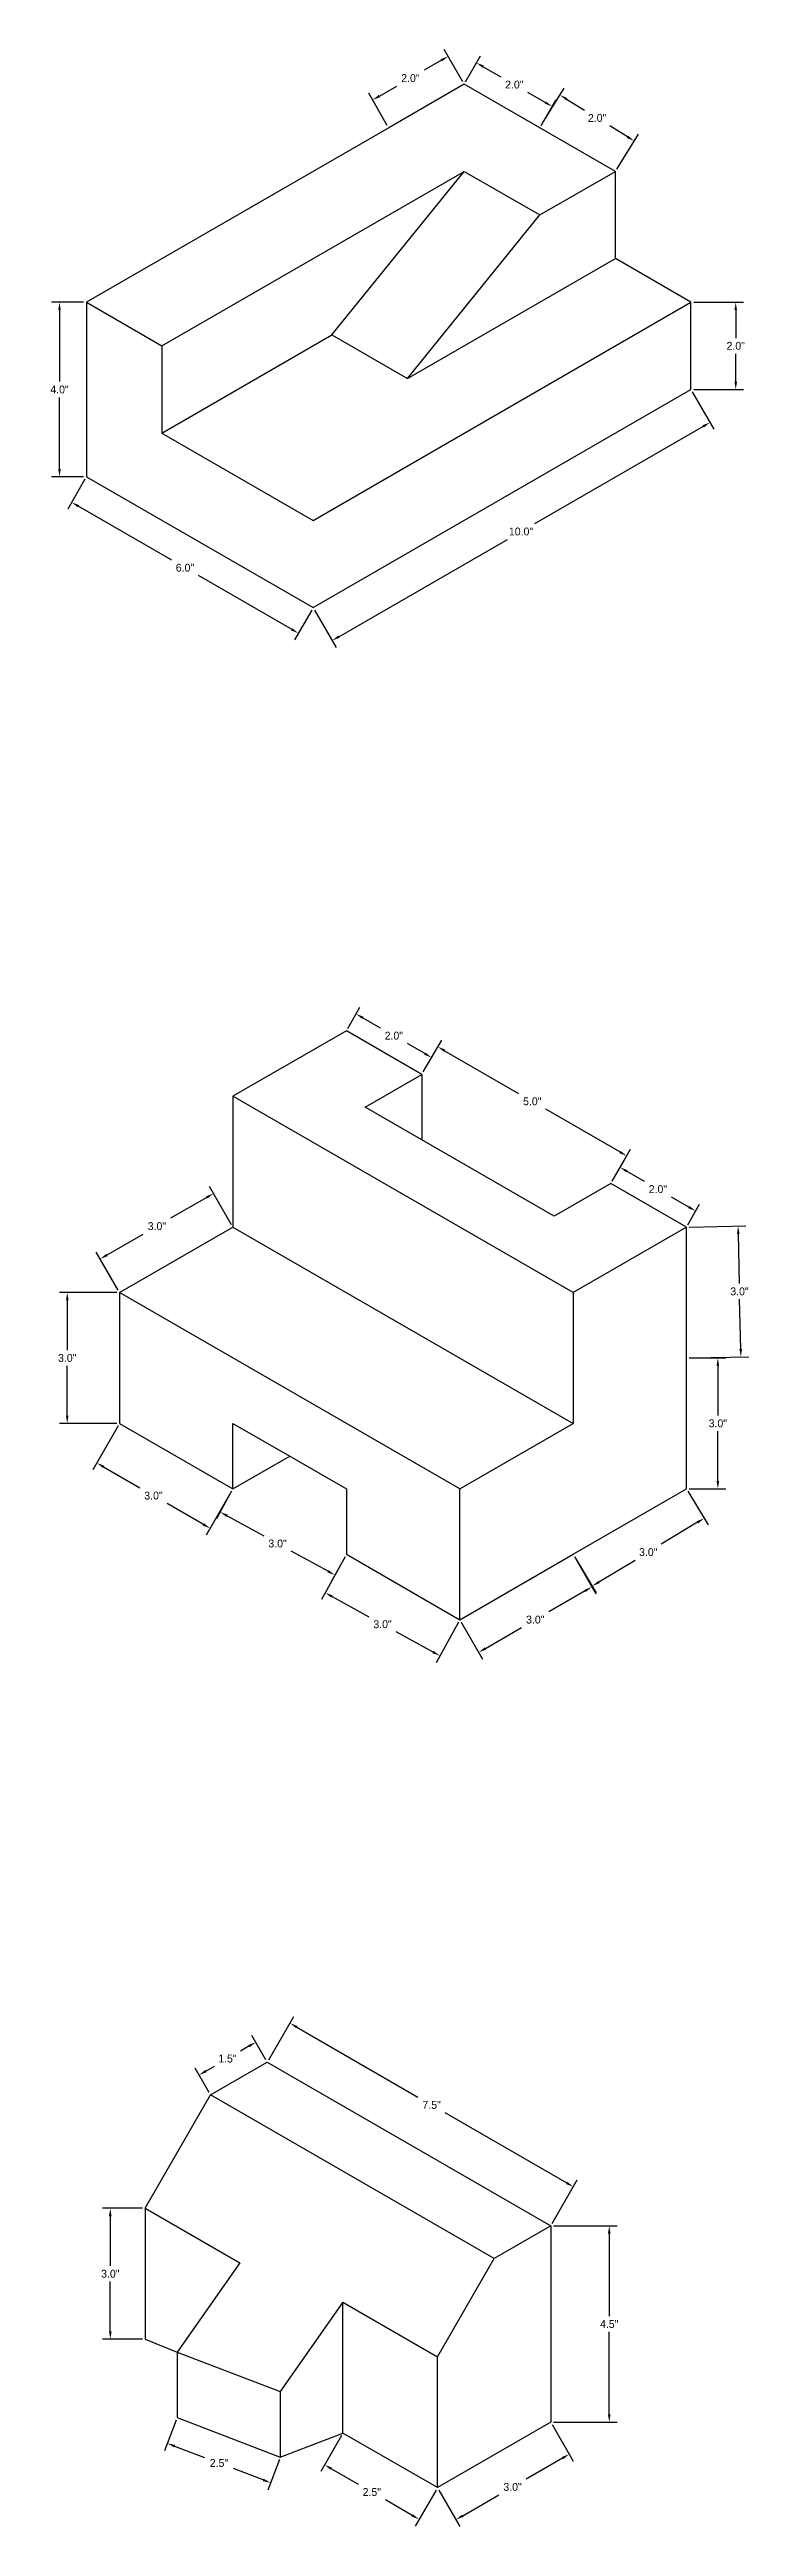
# Model space of a CAD drawing. Header units: inches. Extents: x 34 to 51, y -63 to 50.
# Drawn here: x 33.8 to 49.9, y -62.5 to -5.8 of the extents above; entities that cross this region are included whole.
import ezdxf

# ---------------------------------------------------------------- set-up
doc = ezdxf.new("R2010")
doc.units = ezdxf.units.IN
doc.header["$MEASUREMENT"] = 0
doc.dimstyles.get("Standard").update_dxf_attribs({"dimtxt": 0.18, "dimasz": 0.18, "dimexe": 0.18, "dimexo": 0.0625, "dimgap": 0.09, "dimtad": 0, "dimtih": 1, "dimtoh": 1, "dimdec": 1, "dimzin": 0, "dimdsep": 46, "dimlunit": 3, "dimtxsty": 'Standard', "dimcen": 0.09, "dimadec": 1, "dimazin": 0, "dimtfac": 1, "dimtdec": 1, "dimtofl": 0, "dimtmove": 0, "dimatfit": 3, "dimfxl": 1, "dimtolj": 1, "dimtzin": 0, "dimarcsym": 0})

# ---------------------------------------------------------------- blocks, each defined once
blk = doc.blocks.new('*D28')
at = {"color": 0, "lineweight": -2}
for p, q in [((42.807, -6.007), (42.409, -6.237)), ((43.299, -6.499), (42.873, -5.761)), ((41.567, -7.499), (41.141, -6.761)), ((41.387, -6.827), (41.786, -6.597))]:
    blk.add_line(p, q, dxfattribs=at)
at = {"color": 0}
for points in [[(42.792, -5.981), (42.822, -6.033), (42.963, -5.917)], [(41.372, -6.801), (41.402, -6.853), (41.231, -6.917)]]:
    blk.add_solid(points, dxfattribs=at)
at = {"layer": 'Defpoints', "color": 0}
for p in [(43.331, -6.553), (41.231, -6.917), (41.599, -7.553)]:
    blk.add_point(p, dxfattribs=at)
at = {"color": 0, "insert": (42.097, -6.417), "char_height": 0.18, "attachment_point": 5}
blk.add_mtext('\\A1;2.0"', dxfattribs=at)
blk = doc.blocks.new('*D29')
at = {"color": 0, "lineweight": -2}
for p, q in [((43.362, -6.499), (43.703, -5.909)), ((43.768, -6.155), (44.167, -6.385)), ((45.189, -6.975), (44.79, -6.745)), ((45.094, -7.499), (45.435, -6.909))]:
    blk.add_line(p, q, dxfattribs=at)
at = {"color": 0}
for points in [[(43.783, -6.129), (43.753, -6.181), (43.613, -6.065)], [(45.204, -6.949), (45.174, -7.001), (45.345, -7.065)]]:
    blk.add_solid(points, dxfattribs=at)
at = {"layer": 'Defpoints', "color": 0}
for p in [(43.331, -6.553), (45.345, -7.065), (45.063, -7.553)]:
    blk.add_point(p, dxfattribs=at)
at = {"color": 0, "insert": (44.479, -6.565), "char_height": 0.18, "attachment_point": 5}
blk.add_mtext('\\A1;2.0"', dxfattribs=at)
blk = doc.blocks.new('*D30')
at = {"color": 0, "lineweight": -2}
for p, q in [((45.127, -7.446), (45.62, -6.65)), ((45.678, -6.898), (46.085, -7.15)), ((47.073, -7.763), (46.666, -7.51)), ((46.828, -8.5), (47.321, -7.704))]:
    blk.add_line(p, q, dxfattribs=at)
at = {"color": 0}
for points in [[(45.694, -6.873), (45.662, -6.924), (45.525, -6.803)], [(47.089, -7.737), (47.057, -7.788), (47.226, -7.857)]]:
    blk.add_solid(points, dxfattribs=at)
at = {"layer": 'Defpoints', "color": 0}
for p in [(45.094, -7.499), (47.226, -7.857), (46.795, -8.553)]:
    blk.add_point(p, dxfattribs=at)
at = {"color": 0, "insert": (46.376, -7.33), "char_height": 0.18, "attachment_point": 5}
blk.add_mtext('\\A1;2.0"', dxfattribs=at)
blk = doc.blocks.new('*D32')
at = {"color": 0, "lineweight": -2}
for p, q in [((48.589, -11.553), (49.733, -11.553)), ((49.553, -11.733), (49.553, -12.373)), ((49.553, -13.373), (49.553, -12.733)), ((48.589, -13.553), (49.733, -13.553))]:
    blk.add_line(p, q, dxfattribs=at)
at = {"color": 0}
for points in [[(49.523, -11.733), (49.583, -11.733), (49.553, -11.553)], [(49.523, -13.373), (49.583, -13.373), (49.553, -13.553)]]:
    blk.add_solid(points, dxfattribs=at)
at = {"layer": 'Defpoints', "color": 0}
for p in [(48.527, -11.553), (48.527, -13.553), (49.553, -13.553)]:
    blk.add_point(p, dxfattribs=at)
at = {"color": 0, "insert": (49.553, -12.553), "char_height": 0.18, "attachment_point": 5}
blk.add_mtext('\\A1;2.0"', dxfattribs=at)
blk = doc.blocks.new('*D33')
at = {"color": 0, "lineweight": -2}
for p, q in [((48.558, -13.607), (49.053, -14.464)), ((48.807, -14.398), (44.944, -16.628)), ((40.458, -19.218), (44.321, -16.988)), ((39.898, -18.607), (40.392, -19.464))]:
    blk.add_line(p, q, dxfattribs=at)
at = {"color": 0}
for points in [[(48.792, -14.372), (48.822, -14.424), (48.963, -14.308)], [(40.443, -19.192), (40.473, -19.244), (40.302, -19.308)]]:
    blk.add_solid(points, dxfattribs=at)
at = {"layer": 'Defpoints', "color": 0}
for p in [(48.527, -13.553), (48.963, -14.308), (39.867, -18.553)]:
    blk.add_point(p, dxfattribs=at)
at = {"color": 0, "insert": (44.632, -16.808), "char_height": 0.18, "attachment_point": 5}
blk.add_mtext('\\A1;10.0"', dxfattribs=at)
blk = doc.blocks.new('*D34')
at = {"color": 0, "lineweight": -2}
for p, q in [((34.639, -15.607), (34.243, -16.294)), ((34.489, -16.228), (36.619, -17.458)), ((39.373, -19.048), (37.243, -17.818)), ((39.835, -18.607), (39.439, -19.294))]:
    blk.add_line(p, q, dxfattribs=at)
at = {"color": 0}
for points in [[(34.504, -16.202), (34.474, -16.254), (34.333, -16.138)], [(39.388, -19.022), (39.358, -19.074), (39.529, -19.138)]]:
    blk.add_solid(points, dxfattribs=at)
at = {"layer": 'Defpoints', "color": 0}
for p in [(34.67, -15.553), (39.867, -18.553), (39.529, -19.138)]:
    blk.add_point(p, dxfattribs=at)
at = {"color": 0, "insert": (36.931, -17.638), "char_height": 0.18, "attachment_point": 5}
blk.add_mtext('\\A1;6.0"', dxfattribs=at)
blk = doc.blocks.new('*D35')
at = {"color": 0, "lineweight": -2}
for p, q in [((34.608, -11.553), (33.875, -11.553)), ((34.055, -11.733), (34.055, -13.373)), ((34.055, -15.373), (34.055, -13.733)), ((34.608, -15.553), (33.875, -15.553))]:
    blk.add_line(p, q, dxfattribs=at)
at = {"color": 0}
for points in [[(34.025, -11.733), (34.085, -11.733), (34.055, -11.553)], [(34.025, -15.373), (34.085, -15.373), (34.055, -15.553)]]:
    blk.add_solid(points, dxfattribs=at)
at = {"layer": 'Defpoints', "color": 0}
for p in [(34.67, -11.553), (34.055, -15.553), (34.67, -15.553)]:
    blk.add_point(p, dxfattribs=at)
at = {"color": 0, "insert": (34.055, -13.553), "char_height": 0.18, "attachment_point": 5}
blk.add_mtext('\\A1;4.0"', dxfattribs=at)
blk = doc.blocks.new('*D36')
at = {"color": 0, "lineweight": -2}
for p, q in [((35.37, -34.249), (34.052, -34.249)), ((34.232, -34.429), (34.232, -35.569)), ((34.232, -37.069), (34.232, -35.929)), ((35.37, -37.249), (34.052, -37.249))]:
    blk.add_line(p, q, dxfattribs=at)
at = {"color": 0}
for points in [[(34.202, -34.429), (34.262, -34.429), (34.232, -34.249)], [(34.202, -37.069), (34.262, -37.069), (34.232, -37.249)]]:
    blk.add_solid(points, dxfattribs=at)
at = {"layer": 'Defpoints', "color": 0}
for p in [(35.433, -34.249), (34.232, -37.249), (35.433, -37.249)]:
    blk.add_point(p, dxfattribs=at)
at = {"color": 0, "insert": (34.232, -35.749), "char_height": 0.18, "attachment_point": 5}
blk.add_mtext('\\A1;3.0"', dxfattribs=at)
blk = doc.blocks.new('*D37')
at = {"color": 0, "lineweight": -2}
for p, q in [((45.856, -40.303), (46.347, -41.153)), ((46.101, -41.087), (45.27, -41.567)), ((43.258, -41.803), (43.749, -42.653)), ((43.815, -42.407), (44.646, -41.927))]:
    blk.add_line(p, q, dxfattribs=at)
at = {"color": 0}
for points in [[(46.086, -41.061), (46.116, -41.113), (46.257, -40.997)], [(43.8, -42.381), (43.83, -42.433), (43.659, -42.497)]]:
    blk.add_solid(points, dxfattribs=at)
at = {"layer": 'Defpoints', "color": 0}
for p in [(45.825, -40.249), (46.257, -40.997), (43.227, -41.749)]:
    blk.add_point(p, dxfattribs=at)
at = {"color": 0, "insert": (44.958, -41.747), "char_height": 0.18, "attachment_point": 5}
blk.add_mtext('\\A1;3.0"', dxfattribs=at)
blk = doc.blocks.new('*D38')
at = {"color": 0, "lineweight": -2}
for p, q in [((48.456, -38.802), (48.925, -39.577)), ((48.677, -39.516), (47.845, -40.02)), ((45.889, -40.356), (46.358, -41.131)), ((46.419, -40.884), (47.251, -40.38))]:
    blk.add_line(p, q, dxfattribs=at)
at = {"color": 0}
for points in [[(48.662, -39.491), (48.693, -39.542), (48.831, -39.423)], [(46.403, -40.858), (46.434, -40.91), (46.265, -40.977)]]:
    blk.add_solid(points, dxfattribs=at)
at = {"layer": 'Defpoints', "color": 0}
for p in [(48.423, -38.749), (48.831, -39.423), (45.856, -40.303)]:
    blk.add_point(p, dxfattribs=at)
at = {"color": 0, "insert": (47.548, -40.2), "char_height": 0.18, "attachment_point": 5}
blk.add_mtext('\\A1;3.0"', dxfattribs=at)
blk = doc.blocks.new('*D39')
at = {"color": 0, "lineweight": -2}
for p, q in [((48.486, -35.749), (49.323, -35.749)), ((49.143, -35.929), (49.143, -37.069)), ((49.143, -38.569), (49.143, -37.429)), ((48.486, -38.749), (49.323, -38.749))]:
    blk.add_line(p, q, dxfattribs=at)
at = {"color": 0}
for points in [[(49.113, -35.929), (49.173, -35.929), (49.143, -35.749)], [(49.113, -38.569), (49.173, -38.569), (49.143, -38.749)]]:
    blk.add_solid(points, dxfattribs=at)
at = {"layer": 'Defpoints', "color": 0}
for p in [(48.423, -35.749), (49.143, -35.749), (48.423, -38.749)]:
    blk.add_point(p, dxfattribs=at)
at = {"color": 0, "insert": (49.143, -37.249), "char_height": 0.18, "attachment_point": 5}
blk.add_mtext('\\A1;3.0"', dxfattribs=at)
blk = doc.blocks.new('*D40')
at = {"color": 0, "lineweight": -2}
for p, q in [((48.486, -32.748), (49.788, -32.72)), ((49.612, -32.904), (49.635, -34.044)), ((49.667, -35.544), (49.643, -34.404)), ((48.548, -35.748), (49.85, -35.72))]:
    blk.add_line(p, q, dxfattribs=at)
at = {"color": 0}
for points in [[(49.642, -32.904), (49.582, -32.905), (49.608, -32.724)], [(49.697, -35.544), (49.637, -35.545), (49.67, -35.724)]]:
    blk.add_solid(points, dxfattribs=at)
at = {"layer": 'Defpoints', "color": 0}
for p in [(48.423, -32.749), (48.486, -35.749), (49.67, -35.724)]:
    blk.add_point(p, dxfattribs=at)
at = {"color": 0, "insert": (49.639, -34.224), "char_height": 0.18, "attachment_point": 5}
blk.add_mtext('\\A1;3.0"', dxfattribs=at)
blk = doc.blocks.new('*D41')
at = {"color": 0, "lineweight": -2}
for p, q in [((40.66, -28.195), (40.941, -27.709)), ((41.007, -27.954), (41.405, -28.184)), ((42.427, -28.774), (42.029, -28.544)), ((42.392, -29.195), (42.673, -28.709))]:
    blk.add_line(p, q, dxfattribs=at)
at = {"color": 0}
for points in [[(41.022, -27.928), (40.992, -27.98), (40.851, -27.864)], [(42.442, -28.748), (42.412, -28.8), (42.583, -28.864)]]:
    blk.add_solid(points, dxfattribs=at)
at = {"layer": 'Defpoints', "color": 0}
for p in [(40.629, -28.249), (42.583, -28.864), (42.361, -29.249)]:
    blk.add_point(p, dxfattribs=at)
at = {"color": 0, "insert": (41.717, -28.364), "char_height": 0.18, "attachment_point": 5}
blk.add_mtext('\\A1;2.0"', dxfattribs=at)
blk = doc.blocks.new('*D42')
at = {"color": 0, "lineweight": -2}
for p, q in [((42.392, -29.195), (42.815, -28.462)), ((42.881, -28.708), (44.578, -29.688)), ((46.899, -31.028), (45.202, -30.048)), ((46.722, -31.695), (47.145, -30.962))]:
    blk.add_line(p, q, dxfattribs=at)
at = {"color": 0}
for points in [[(42.896, -28.682), (42.866, -28.734), (42.725, -28.618)], [(46.914, -31.002), (46.884, -31.054), (47.055, -31.118)]]:
    blk.add_solid(points, dxfattribs=at)
at = {"layer": 'Defpoints', "color": 0}
for p in [(42.361, -29.249), (47.055, -31.118), (46.691, -31.749)]:
    blk.add_point(p, dxfattribs=at)
at = {"color": 0, "insert": (44.89, -29.868), "char_height": 0.18, "attachment_point": 5}
blk.add_mtext('\\A1;5.0"', dxfattribs=at)
blk = doc.blocks.new('*D43')
at = {"color": 0, "lineweight": -2}
for p, q in [((46.722, -31.695), (46.993, -31.226)), ((47.059, -31.471), (47.457, -31.701)), ((48.479, -32.291), (48.081, -32.061)), ((48.454, -32.695), (48.725, -32.226))]:
    blk.add_line(p, q, dxfattribs=at)
at = {"color": 0}
for points in [[(47.074, -31.445), (47.044, -31.497), (46.903, -31.381)], [(48.494, -32.265), (48.464, -32.317), (48.635, -32.381)]]:
    blk.add_solid(points, dxfattribs=at)
at = {"layer": 'Defpoints', "color": 0}
for p in [(46.691, -31.749), (48.423, -32.749), (48.635, -32.381)]:
    blk.add_point(p, dxfattribs=at)
at = {"color": 0, "insert": (47.769, -31.881), "char_height": 0.18, "attachment_point": 5}
blk.add_mtext('\\A1;2.0"', dxfattribs=at)
blk = doc.blocks.new('*D44')
at = {"color": 0, "lineweight": -2}
for p, q in [((37.43, -32.069), (36.599, -32.549)), ((38, -32.695), (37.496, -31.823)), ((35.144, -33.389), (35.975, -32.909)), ((35.402, -34.195), (34.898, -33.323))]:
    blk.add_line(p, q, dxfattribs=at)
at = {"color": 0}
for points in [[(37.415, -32.043), (37.445, -32.095), (37.586, -31.979)], [(35.129, -33.363), (35.159, -33.415), (34.988, -33.479)]]:
    blk.add_solid(points, dxfattribs=at)
at = {"layer": 'Defpoints', "color": 0}
for p in [(38.031, -32.749), (34.988, -33.479), (35.433, -34.249)]:
    blk.add_point(p, dxfattribs=at)
at = {"color": 0, "insert": (36.287, -32.729), "char_height": 0.18, "attachment_point": 5}
blk.add_mtext('\\A1;3.0"', dxfattribs=at)
blk = doc.blocks.new('*D45')
at = {"color": 0, "lineweight": -2}
for p, q in [((35.402, -37.303), (34.82, -38.311)), ((35.066, -38.245), (35.897, -38.725)), ((37.352, -39.565), (36.52, -39.085)), ((38, -38.803), (37.418, -39.811))]:
    blk.add_line(p, q, dxfattribs=at)
at = {"color": 0}
for points in [[(35.081, -38.219), (35.051, -38.271), (34.91, -38.155)], [(37.367, -39.539), (37.337, -39.591), (37.508, -39.655)]]:
    blk.add_solid(points, dxfattribs=at)
at = {"layer": 'Defpoints', "color": 0}
for p in [(35.433, -37.249), (38.031, -38.749), (37.508, -39.655)]:
    blk.add_point(p, dxfattribs=at)
at = {"color": 0, "insert": (36.209, -38.905), "char_height": 0.18, "attachment_point": 5}
blk.add_mtext('\\A1;3.0"', dxfattribs=at)
blk = doc.blocks.new('*D46')
at = {"color": 0, "lineweight": -2}
for p, q in [((37.97, -38.858), (37.651, -39.437)), ((37.895, -39.366), (38.737, -39.829)), ((40.209, -40.639), (39.367, -40.176)), ((40.599, -40.304), (40.28, -40.883))]:
    blk.add_line(p, q, dxfattribs=at)
at = {"color": 0}
for points in [[(37.91, -39.34), (37.881, -39.393), (37.737, -39.28)], [(40.224, -40.613), (40.195, -40.665), (40.367, -40.726)]]:
    blk.add_solid(points, dxfattribs=at)
at = {"layer": 'Defpoints', "color": 0}
for p in [(38, -38.803), (40.629, -40.249), (40.367, -40.726)]:
    blk.add_point(p, dxfattribs=at)
at = {"color": 0, "insert": (39.052, -40.003), "char_height": 0.18, "attachment_point": 5}
blk.add_mtext('\\A1;3.0"', dxfattribs=at)
blk = doc.blocks.new('*D47')
at = {"color": 0, "lineweight": -2}
for p, q in [((40.569, -40.358), (40.058, -41.288)), ((40.302, -41.217), (41.143, -41.679)), ((43.197, -41.804), (42.686, -42.733)), ((42.615, -42.489), (41.773, -42.026))]:
    blk.add_line(p, q, dxfattribs=at)
at = {"color": 0}
for points in [[(40.317, -41.191), (40.288, -41.243), (40.144, -41.13)], [(42.629, -42.462), (42.6, -42.515), (42.773, -42.575)]]:
    blk.add_solid(points, dxfattribs=at)
at = {"layer": 'Defpoints', "color": 0}
for p in [(40.599, -40.304), (43.227, -41.749), (42.773, -42.575)]:
    blk.add_point(p, dxfattribs=at)
at = {"color": 0, "insert": (41.458, -41.853), "char_height": 0.18, "attachment_point": 5}
blk.add_mtext('\\A1;3.0"', dxfattribs=at)
blk = doc.blocks.new('*D49')
at = {"color": 0, "lineweight": -2}
for p, q in [((38.397, -51.523), (38.204, -51.634)), ((38.787, -51.837), (38.463, -51.277)), ((37.488, -52.587), (37.164, -52.027)), ((37.41, -52.093), (37.604, -51.981))]:
    blk.add_line(p, q, dxfattribs=at)
at = {"color": 0}
for points in [[(38.382, -51.497), (38.412, -51.549), (38.553, -51.433)], [(37.395, -52.067), (37.425, -52.119), (37.254, -52.183)]]:
    blk.add_solid(points, dxfattribs=at)
at = {"layer": 'Defpoints', "color": 0}
for p in [(38.553, -51.433), (38.818, -51.891), (37.519, -52.641)]:
    blk.add_point(p, dxfattribs=at)
at = {"color": 0, "insert": (37.904, -51.808), "char_height": 0.18, "attachment_point": 5}
blk.add_mtext('\\A1;1.5"', dxfattribs=at)
blk = doc.blocks.new('*D50')
at = {"color": 0, "lineweight": -2}
for p, q in [((38.849, -51.837), (39.426, -50.839)), ((39.492, -51.085), (42.271, -52.69)), ((45.675, -54.655), (42.895, -53.05)), ((45.345, -55.587), (45.921, -54.589))]:
    blk.add_line(p, q, dxfattribs=at)
at = {"color": 0}
for points in [[(39.507, -51.059), (39.477, -51.111), (39.336, -50.995)], [(45.69, -54.629), (45.66, -54.681), (45.831, -54.745)]]:
    blk.add_solid(points, dxfattribs=at)
at = {"layer": 'Defpoints', "color": 0}
for p in [(38.818, -51.891), (45.831, -54.745), (45.313, -55.641)]:
    blk.add_point(p, dxfattribs=at)
at = {"color": 0, "insert": (42.583, -52.87), "char_height": 0.18, "attachment_point": 5}
blk.add_mtext('\\A1;7.5"', dxfattribs=at)
blk = doc.blocks.new('*D51')
at = {"color": 0, "lineweight": -2}
for p, q in [((45.376, -55.641), (46.834, -55.641)), ((46.654, -55.821), (46.654, -57.711)), ((46.654, -59.961), (46.654, -58.071)), ((45.376, -60.141), (46.834, -60.141))]:
    blk.add_line(p, q, dxfattribs=at)
at = {"color": 0}
for points in [[(46.624, -55.821), (46.684, -55.821), (46.654, -55.641)], [(46.624, -59.961), (46.684, -59.961), (46.654, -60.141)]]:
    blk.add_solid(points, dxfattribs=at)
at = {"layer": 'Defpoints', "color": 0}
for p in [(45.313, -55.641), (45.313, -60.141), (46.654, -60.141)]:
    blk.add_point(p, dxfattribs=at)
at = {"color": 0, "insert": (46.654, -57.891), "char_height": 0.18, "attachment_point": 5}
blk.add_mtext('\\A1;4.5"', dxfattribs=at)
blk = doc.blocks.new('*D52')
at = {"color": 0, "lineweight": -2}
for p, q in [((45.345, -60.196), (45.827, -61.031)), ((45.581, -60.965), (44.749, -61.445)), ((42.747, -61.696), (43.229, -62.531)), ((43.295, -62.285), (44.126, -61.805))]:
    blk.add_line(p, q, dxfattribs=at)
at = {"color": 0}
for points in [[(45.566, -60.939), (45.596, -60.991), (45.737, -60.875)], [(43.28, -62.259), (43.31, -62.311), (43.139, -62.375)]]:
    blk.add_solid(points, dxfattribs=at)
at = {"layer": 'Defpoints', "color": 0}
for p in [(45.313, -60.141), (42.715, -61.641), (43.139, -62.375)]:
    blk.add_point(p, dxfattribs=at)
at = {"color": 0, "insert": (44.438, -61.625), "char_height": 0.18, "attachment_point": 5}
blk.add_mtext('\\A1;3.0"', dxfattribs=at)
blk = doc.blocks.new('*D53')
at = {"color": 0, "lineweight": -2}
for p, q in [((40.519, -60.446), (40.041, -61.274)), ((40.287, -61.208), (40.901, -61.563)), ((42.684, -61.696), (42.206, -62.524)), ((42.14, -62.278), (41.525, -61.923))]:
    blk.add_line(p, q, dxfattribs=at)
at = {"color": 0}
for points in [[(40.302, -61.182), (40.272, -61.234), (40.131, -61.118)], [(42.155, -62.252), (42.125, -62.304), (42.296, -62.368)]]:
    blk.add_solid(points, dxfattribs=at)
at = {"layer": 'Defpoints', "color": 0}
for p in [(40.55, -60.391), (40.131, -61.118), (42.715, -61.641)]:
    blk.add_point(p, dxfattribs=at)
at = {"color": 0, "insert": (41.213, -61.743), "char_height": 0.18, "attachment_point": 5}
blk.add_mtext('\\A1;2.5"', dxfattribs=at)
blk = doc.blocks.new('*D54')
at = {"color": 0, "lineweight": -2}
for p, q in [((36.728, -60.096), (36.462, -60.794)), ((36.694, -60.69), (37.379, -60.951)), ((38.724, -61.464), (38.039, -61.203)), ((39.094, -60.998), (38.828, -61.696))]:
    blk.add_line(p, q, dxfattribs=at)
at = {"color": 0}
for points in [[(36.705, -60.662), (36.683, -60.718), (36.526, -60.626)], [(38.734, -61.436), (38.713, -61.492), (38.892, -61.528)]]:
    blk.add_solid(points, dxfattribs=at)
at = {"layer": 'Defpoints', "color": 0}
for p in [(36.75, -60.037), (36.526, -60.626), (39.116, -60.939)]:
    blk.add_point(p, dxfattribs=at)
at = {"color": 0, "insert": (37.709, -61.077), "char_height": 0.18, "attachment_point": 5}
blk.add_mtext('\\A1;2.5"', dxfattribs=at)
blk = doc.blocks.new('*D55')
at = {"color": 0, "lineweight": -2}
for p, q in [((35.957, -55.239), (35.039, -55.239)), ((35.219, -55.419), (35.219, -56.559)), ((35.219, -58.059), (35.219, -56.919)), ((35.957, -58.239), (35.039, -58.239))]:
    blk.add_line(p, q, dxfattribs=at)
at = {"color": 0}
for points in [[(35.189, -55.419), (35.249, -55.419), (35.219, -55.239)], [(35.189, -58.059), (35.249, -58.059), (35.219, -58.239)]]:
    blk.add_solid(points, dxfattribs=at)
at = {"layer": 'Defpoints', "color": 0}
for p in [(36.019, -55.239), (35.219, -58.239), (36.019, -58.239)]:
    blk.add_point(p, dxfattribs=at)
at = {"color": 0, "insert": (35.219, -56.739), "char_height": 0.18, "attachment_point": 5}
blk.add_mtext('\\A1;3.0"', dxfattribs=at)

msp = doc.modelspace()

# ---------------------------------------------------------------- linework, layer by layer
for p, q in [((43.331, -6.553), (41.599, -7.553)), ((45.063, -7.553), (43.331, -6.553)), ((41.599, -7.553), (34.67, -11.553)), ((46.795, -8.553), (45.063, -7.553)), ((36.403, -12.553), (43.331, -8.553)), ((40.3, -12.303), (43.331, -8.553)), ((43.331, -8.553), (45.063, -9.553)), ((45.063, -9.553), (46.795, -8.553)), ((46.795, -10.553), (46.795, -8.553)), ((42.032, -13.303), (45.063, -9.553)), ((42.032, -13.303), (46.795, -10.553)), ((48.527, -11.553), (46.795, -10.553)), ((34.67, -11.553), (34.67, -15.553)), ((34.67, -11.553), (36.403, -12.553)), ((39.867, -16.553), (48.527, -11.553)), ((48.527, -13.553), (48.527, -11.553)), ((36.403, -14.553), (40.3, -12.303)), ((40.3, -12.303), (42.032, -13.303)), ((36.403, -12.553), (36.403, -14.553)), ((39.867, -18.553), (48.527, -13.553)), ((36.403, -14.553), (39.867, -16.553)), ((34.67, -15.553), (39.867, -18.553)), ((40.629, -28.249), (38.031, -29.749)), ((42.361, -29.249), (40.629, -28.249)), ((41.062, -29.999), (42.361, -29.249)), ((42.361, -29.249), (42.361, -30.749)), ((38.031, -29.749), (38.031, -32.749)), ((45.825, -34.249), (38.031, -29.749)), ((42.361, -30.749), (41.062, -29.999)), ((45.392, -32.499), (42.361, -30.749)), ((46.691, -31.749), (45.392, -32.499)), ((48.423, -32.749), (46.691, -31.749)), ((35.433, -34.249), (38.031, -32.749)), ((38.031, -32.749), (45.825, -37.249)), ((48.423, -32.749), (45.825, -34.249)), ((48.423, -35.749), (48.423, -32.749)), ((35.433, -34.249), (35.433, -37.249)), ((43.227, -38.749), (35.433, -34.249)), ((45.825, -34.249), (45.825, -37.249)), ((48.423, -38.749), (48.423, -35.749)), ((35.433, -37.249), (38.031, -38.749)), ((38.031, -38.749), (38.031, -37.249)), ((38.031, -37.249), (39.33, -37.999)), ((43.227, -38.749), (45.825, -37.249)), ((38.031, -38.749), (39.33, -37.999)), ((39.33, -37.999), (40.629, -38.749)), ((40.629, -38.749), (40.629, -40.249)), ((43.227, -41.749), (43.227, -38.749)), ((45.825, -40.249), (48.423, -38.749)), ((40.629, -40.249), (43.227, -41.749)), ((43.227, -41.749), (45.825, -40.249)), ((37.519, -52.641), (38.818, -51.891)), ((38.818, -51.891), (45.313, -55.641)), ((36.019, -55.239), (37.519, -52.641)), ((44.014, -56.391), (37.519, -52.641)), ((36.019, -55.239), (36.019, -58.239)), ((36.019, -55.239), (38.184, -56.489)), ((45.313, -55.641), (44.014, -56.391)), ((45.313, -55.641), (45.313, -60.141)), ((38.184, -56.489), (36.75, -58.537)), ((38.184, -56.489), (38.184, -56.489)), ((42.715, -58.641), (44.014, -56.391)), ((40.55, -57.391), (39.116, -59.439)), ((40.55, -60.391), (40.55, -57.391)), ((40.55, -57.391), (42.715, -58.641)), ((36.019, -58.239), (36.75, -58.537)), ((36.75, -58.537), (39.116, -59.439)), ((36.75, -58.537), (36.75, -60.037)), ((42.715, -61.641), (42.715, -58.641)), ((39.116, -59.439), (39.116, -60.939)), ((36.75, -60.037), (39.116, -60.939)), ((45.313, -60.141), (42.715, -61.641)), ((39.116, -60.939), (40.55, -60.391)), ((42.715, -61.641), (40.55, -60.391))]:
    msp.add_line(p, q)

# ---------------------------------------------------------------- dimensions: what is measured, and where the dimension line sits
for p1, p2, distance, picture, middle in [((43.331, -6.553), (41.599, -7.553), -0.735, '*D28', (42.097, -6.417)), ((43.331, -6.553), (45.063, -7.553), 0.564, '*D29', (44.479, -6.565)), ((45.094, -7.499), (46.795, -8.553), 0.819, '*D30', (46.376, -7.33)), ((34.67, -11.553), (34.67, -15.553), -0.615, '*D35', (34.055, -13.553)), ((48.527, -11.553), (48.527, -13.553), 1.026, '*D32', (49.553, -12.553)), ((39.867, -18.553), (48.527, -13.553), -0.871, '*D33', (44.632, -16.808)), ((34.67, -15.553), (39.867, -18.553), -0.675, '*D34', (36.931, -17.638)), ((40.629, -28.249), (42.361, -29.249), 0.444, '*D41', (41.717, -28.364)), ((42.361, -29.249), (46.691, -31.749), 0.728, '*D42', (44.89, -29.868)), ((46.691, -31.749), (48.423, -32.749), 0.424, '*D43', (47.769, -31.881)), ((38.031, -32.749), (35.433, -34.249), -0.889, '*D44', (36.287, -32.729)), ((48.423, -32.749), (48.486, -35.749), 1.185, '*D40', (49.639, -34.224)), ((35.433, -34.249), (35.433, -37.249), -1.201, '*D36', (34.232, -35.749)), ((48.423, -38.749), (48.423, -35.749), -0.72, '*D39', (49.143, -37.249)), ((35.433, -37.249), (38.031, -38.749), -1.046, '*D45', (36.209, -38.905)), ((38, -38.803), (40.629, -40.249), -0.544, '*D46', (39.052, -40.003)), ((45.856, -40.303), (48.423, -38.749), -0.788, '*D38', (47.548, -40.2)), ((40.599, -40.304), (43.227, -41.749), -0.943, '*D47', (41.458, -41.853)), ((43.227, -41.749), (45.825, -40.249), -0.864, '*D37', (44.958, -41.747)), ((38.818, -51.891), (45.313, -55.641), 1.035, '*D50', (42.583, -52.87)), ((37.519, -52.641), (38.818, -51.891), 0.53, '*D49', (37.904, -51.808)), ((36.019, -55.239), (36.019, -58.239), -0.8, '*D55', (35.219, -56.739)), ((45.313, -55.641), (45.313, -60.141), 1.34, '*D51', (46.654, -57.891)), ((39.116, -60.939), (36.75, -60.037), 0.63, '*D54', (37.709, -61.077)), ((45.313, -60.141), (42.715, -61.641), 0.847, '*D52', (44.438, -61.625)), ((42.715, -61.641), (40.55, -60.391), 0.839, '*D53', (41.213, -61.743))]:
    dim = msp.add_aligned_dim(p1=p1, p2=p2, distance=distance, dimstyle='Standard')
    dim.commit()
    dim.dimension.update_dxf_attribs({"geometry": picture, "text_midpoint": middle})

doc.saveas('drawing.dxf')
